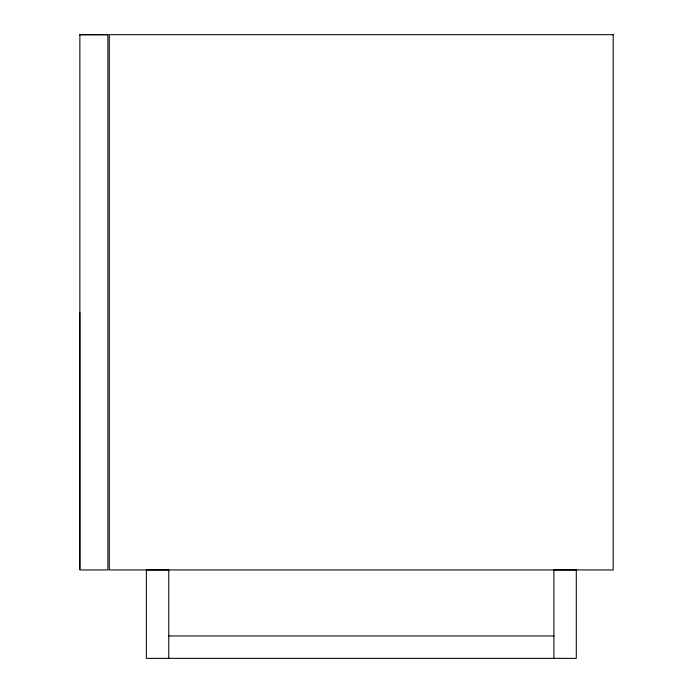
<?xml version="1.0" encoding="UTF-8"?>
<svg xmlns="http://www.w3.org/2000/svg" width="693" height="693" viewBox="0 0 693 693"><rect width="100%" height="100%" fill="white"/><g stroke="black" fill="none" stroke-linecap="round" stroke-linejoin="round"><path stroke-width="1.04" d="M79.799 569.17L79.799 312.578M168.763 658.35L168.763 569.889L146.37 569.889L146.37 658.35L576.29 658.35L576.29 569.889L553.898 569.889L553.898 658.35M79.799 34.693L107.865 34.65L107.865 569.958L79.868 569.958L79.868 34.65M79.799 34.711L107.865 34.728M168.763 635.957L553.898 635.957M613.201 34.693L109.286 34.693L109.286 569.958L613.201 569.958L613.201 34.693"/></g></svg>
